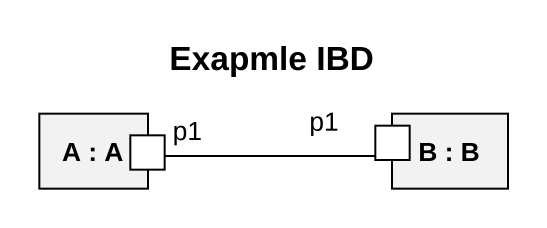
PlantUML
@startuml
title Exapmle IBD
rectangle "A : A" as A {
  port p1
}
rectangle "B : B" as B {
  port "p1" as p1_2
}
p1 -right- p1_2
@enduml
